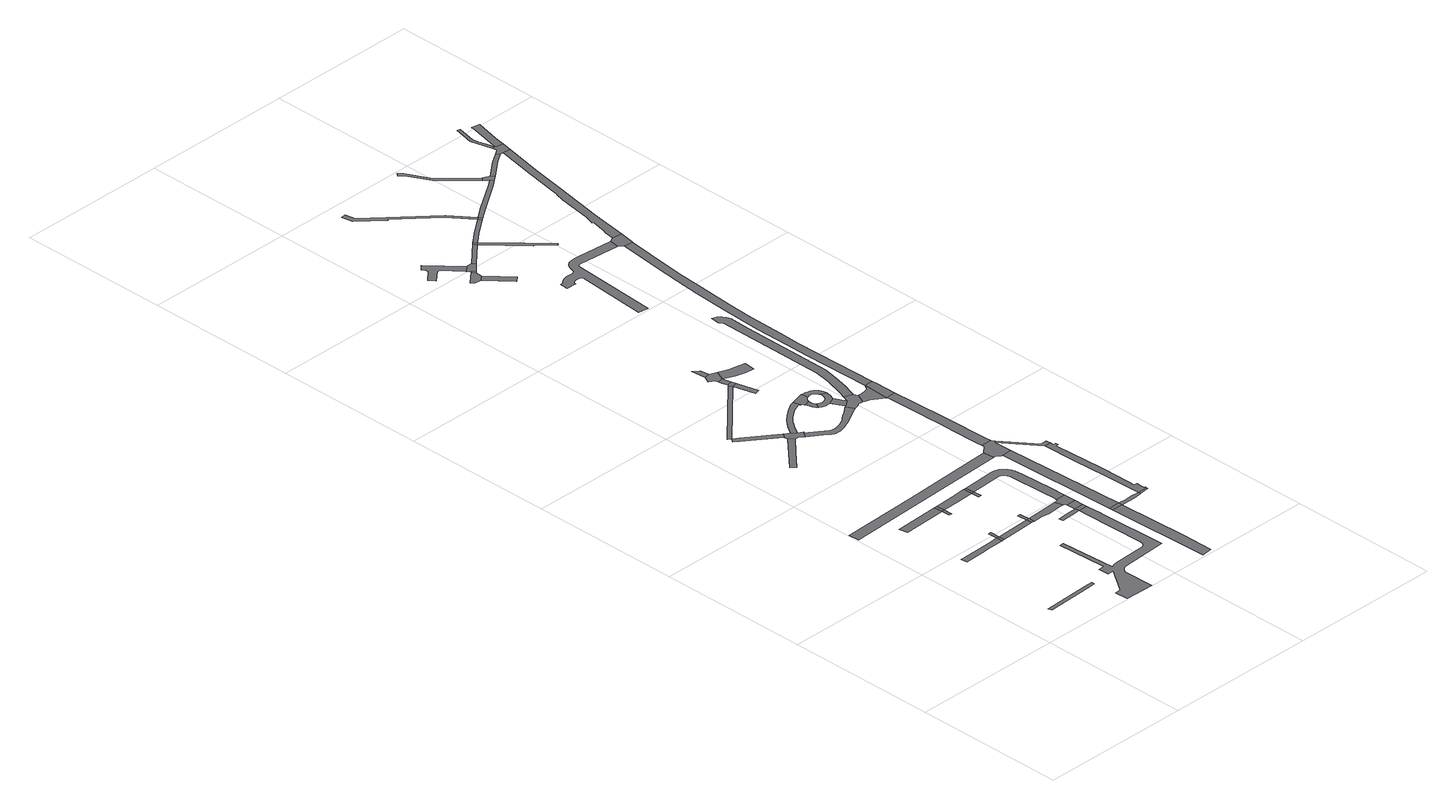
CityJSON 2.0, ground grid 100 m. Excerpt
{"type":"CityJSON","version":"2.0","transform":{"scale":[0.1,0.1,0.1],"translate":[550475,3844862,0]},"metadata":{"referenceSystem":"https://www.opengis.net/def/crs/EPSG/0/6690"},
"CityObjects":{
"road1":{"type":"Road","attributes":{"RoadStructureAttribute.sectionType":"1"},"geometry":[{"type":"MultiSurface","lod":"1","boundaries":[[[0,1,2,3,4,5]]]}]},
"road2":{"type":"Road","attributes":{"RoadStructureAttribute.sectionType":"1"},"geometry":[{"type":"MultiSurface","lod":"1","boundaries":[[[6,7,8,9,10,11,12,13,14]]]}]},
"road3":{"type":"Road","attributes":{"RoadStructureAttribute.sectionType":"1"},"geometry":[{"type":"MultiSurface","lod":"1","boundaries":[[[15,16,17,18]]]}]},
"road4":{"type":"Road","geometry":[{"type":"MultiSurface","lod":"1","boundaries":[[[6,14,19,20]]]}]},
"road5":{"type":"Road","geometry":[{"type":"MultiSurface","lod":"1","boundaries":[[[21,22,6,20]]]}]},
"road6":{"type":"Road","geometry":[{"type":"MultiSurface","lod":"1","boundaries":[[[23,24,25,18]]]}]},
"road7":{"type":"Road","geometry":[{"type":"MultiSurface","lod":"1","boundaries":[[[26,15,18,25]]]}]},
"road8":{"type":"Road","attributes":{"RoadStructureAttribute.sectionType":"1"},"geometry":[{"type":"MultiSurface","lod":"1","boundaries":[[[27,28,20,19,29,30]]]}]},
"road9":{"type":"Road","attributes":{"RoadStructureAttribute.sectionType":"1"},"geometry":[{"type":"MultiSurface","lod":"1","boundaries":[[[31,32,33,34,35,36,37,38,39,40,41,42,43,44,45,46,47,48,49,50,51,52,53,54,55,56,57,58,59,60,61]]]}]},
"road10":{"type":"Road","attributes":{"RoadStructureAttribute.sectionType":"1"},"geometry":[{"type":"MultiSurface","lod":"1","boundaries":[[[62,63,64,65,66]]]}]},
"road11":{"type":"Road","attributes":{"RoadStructureAttribute.sectionType":"1"},"geometry":[{"type":"MultiSurface","lod":"1","boundaries":[[[67,68,69,26,25,70,71]]]}]},
"road12":{"type":"Road","attributes":{"RoadStructureAttribute.sectionType":"1"},"geometry":[{"type":"MultiSurface","lod":"1","boundaries":[[[72,73,74,75,76]]]}]},
"road13":{"type":"Road","geometry":[{"type":"MultiSurface","lod":"1","boundaries":[[[27,30,77,78]]]}]},
"road14":{"type":"Road","geometry":[{"type":"MultiSurface","lod":"1","boundaries":[[[79,80,81,82,27,78]]]}]},
"road15":{"type":"Road","attributes":{"RoadStructureAttribute.sectionType":"1"},"geometry":[{"type":"MultiSurface","lod":"1","boundaries":[[[83,84,85,86,87,88,89]]]}]},
"road16":{"type":"Road","geometry":[{"type":"MultiSurface","lod":"1","boundaries":[[[90,91,92,71]]]}]},
"road17":{"type":"Road","geometry":[{"type":"MultiSurface","lod":"1","boundaries":[[[93,67,71,92]]]}]},
"road18":{"type":"Road","attributes":{"RoadStructureAttribute.sectionType":"1"},"geometry":[{"type":"MultiSurface","lod":"1","boundaries":[[[94,95,78,77,96,97,98,99,100]]]}]},
"road19":{"type":"Road","geometry":[{"type":"MultiSurface","lod":"1","boundaries":[[[101,102,103,104,105,61]]]}]},
"road20":{"type":"Road","geometry":[{"type":"MultiSurface","lod":"1","boundaries":[[[106,89,88,72,76,107,108,109,110,111,112]]]}]},
"road21":{"type":"Road","attributes":{"RoadStructureAttribute.sectionType":"1"},"geometry":[{"type":"MultiSurface","lod":"1","boundaries":[[[113,114,85,115]]]}]},
"road22":{"type":"Road","attributes":{"RoadStructureAttribute.sectionType":"1"},"geometry":[{"type":"MultiSurface","lod":"1","boundaries":[[[116,117,118,119,120,121,122,123,124,125,93,92,126,127,128,129,130,131,132,133,134,135,136]]]}]},
"road23":{"type":"Road","geometry":[{"type":"MultiSurface","lod":"1","boundaries":[[[137,101,61,60]]]}]},
"road24":{"type":"Road","attributes":{"RoadStructureAttribute.sectionType":"1"},"geometry":[{"type":"MultiSurface","lod":"1","boundaries":[[[138,139,140,141,142,143]]]}]},
"road25":{"type":"Road","attributes":{"RoadStructureAttribute.sectionType":"1"},"geometry":[{"type":"MultiSurface","lod":"1","boundaries":[[[144,145,101,137]]]}]},
"road26":{"type":"Road","geometry":[{"type":"MultiSurface","lod":"1","boundaries":[[[146,147,136,135,148,149,94,100,150,145,144]]]}]},
"road27":{"type":"Road","attributes":{"RoadStructureAttribute.sectionType":"1"},"geometry":[{"type":"MultiSurface","lod":"1","boundaries":[[[151,152,153,154,155,156,157,158,159,112,111,160,161,162,163,164,165,166,167,168,169,170,171]]]}]},
"road28":{"type":"Road","geometry":[{"type":"MultiSurface","lod":"1","boundaries":[[[172,173,138,143]]]}]},
"road29":{"type":"Road","attributes":{"RoadStructureAttribute.sectionType":"1"},"geometry":[{"type":"MultiSurface","lod":"1","boundaries":[[[174,175,176,177,178,179,180,181,182,183,184,185,186,187,188,189,109,108,190,191,192,193,194,195,196,197,198,199,200,201,202,203,204,205,206,207]]]}]},
"road30":{"type":"Road","attributes":{"RoadStructureAttribute.sectionType":"1"},"geometry":[{"type":"MultiSurface","lod":"1","boundaries":[[[208,209,210,173,172]]]}]},
"road31":{"type":"Road","attributes":{"RoadStructureAttribute.sectionType":"1"},"geometry":[{"type":"MultiSurface","lod":"1","boundaries":[[[211,212,172,143,213,214,215,216,217]]]}]},
"road32":{"type":"Road","geometry":[{"type":"MultiSurface","lod":"1","boundaries":[[[218,219,113,115,220]]]}]},
"road33":{"type":"Road","geometry":[{"type":"MultiSurface","lod":"1","boundaries":[[[221,222,220,115]]]}]},
"road34":{"type":"Road","attributes":{"RoadStructureAttribute.sectionType":"1"},"geometry":[{"type":"MultiSurface","lod":"1","boundaries":[[[223,224,225,226,219,218]]]}]},
"road35":{"type":"Road","geometry":[{"type":"MultiSurface","lod":"1","boundaries":[[[227,228,229,230,225,224,231]]]}]},
"road36":{"type":"Road","attributes":{"RoadStructureAttribute.sectionType":"1"},"geometry":[{"type":"MultiSurface","lod":"1","boundaries":[[[232,233,234,235,236,237,238,239,240,241]]]}]},
"road37":{"type":"Road","geometry":[{"type":"MultiSurface","lod":"1","boundaries":[[[242,243,228,227]]]}]},
"road38":{"type":"Road","geometry":[{"type":"MultiSurface","lod":"1","boundaries":[[[244,151,171,245,246,236,235,247,248,249]]]}]},
"road39":{"type":"Road","geometry":[{"type":"MultiSurface","lod":"1","boundaries":[[[250,251,252,62,66,253,254,209,208,255,256]]]}]},
"road40":{"type":"Road","attributes":{"RoadStructureAttribute.sectionType":"1"},"geometry":[{"type":"MultiSurface","lod":"1","boundaries":[[[257,258,259,260,261,262,263,264,265,266,267,268,269,241,240,270,271,272,273,274,275,276,277,278,279]]]}]},
"road41":{"type":"Road","geometry":[{"type":"MultiSurface","lod":"1","boundaries":[[[280,217,216,281]]]}]},
"road42":{"type":"Road","attributes":{"RoadStructureAttribute.sectionType":"1"},"geometry":[{"type":"MultiSurface","lod":"1","boundaries":[[[275,274,282,283]]]}]},
"road43":{"type":"Road","geometry":[{"type":"MultiSurface","lod":"1","boundaries":[[[284,285,286,287,288,289,290,291,231,224]]]}]},
"road44":{"type":"Road","attributes":{"RoadStructureAttribute.sectionType":"1"},"geometry":[{"type":"MultiSurface","lod":"1","boundaries":[[[292,293,294,295,296,297,298,299,300,301,302,244,249,303,304,305,306,307,308,309,257,279]]]}]},
"road45":{"type":"Road","geometry":[{"type":"MultiSurface","lod":"1","boundaries":[[[310,283,282,174,207,311,312,313,314,315,316,317,318]]]}]},
"road46":{"type":"Road","attributes":{"RoadStructureAttribute.sectionType":"1"},"geometry":[{"type":"MultiSurface","lod":"1","boundaries":[[[319,320,321,322,323,324,325,326,327,328,329,330,331,332,333,334,335,336,337,338,339,340,341,342,217,280]]]}]},
"road47":{"type":"Road","attributes":{"RoadStructureAttribute.sectionType":"1"},"geometry":[{"type":"MultiSurface","lod":"1","boundaries":[[[343,344,345,346,347,348,349,350,351,352,353,354,355,251,250]]]}]},
"road48":{"type":"Road","attributes":{"RoadStructureAttribute.sectionType":"1"},"geometry":[{"type":"MultiSurface","lod":"1","boundaries":[[[256,255,337,336,356,357]]]}]},
"road49":{"type":"Road","attributes":{"RoadStructureAttribute.sectionType":"1"},"geometry":[{"type":"MultiSurface","lod":"1","boundaries":[[[358,359,360,361,362,316,315,363,364,347]]]}]},
"road50":{"type":"Road","geometry":[{"type":"MultiSurface","lod":"1","boundaries":[[[365,366,367,368,369,370,371,372,373,374]]]}]},
"road51":{"type":"Road","geometry":[{"type":"MultiSurface","lod":"1","boundaries":[[[375,376,377,378,379,380]]]}]},
"road52":{"type":"Road","geometry":[{"type":"MultiSurface","lod":"1","boundaries":[[[381,382,358,347,346]]]}]},
"road53":{"type":"Road","attributes":{"RoadStructureAttribute.sectionType":"1"},"geometry":[{"type":"MultiSurface","lod":"1","boundaries":[[[383,375,380,384]]]}]},
"road54":{"type":"Road","geometry":[{"type":"MultiSurface","lod":"1","boundaries":[[[385,386,379,378]]]}]},
"road55":{"type":"Road","geometry":[{"type":"MultiSurface","lod":"1","boundaries":[[[374,373,383,384,387,388,389]]]}]},
"road56":{"type":"Road","attributes":{"RoadStructureAttribute.sectionType":"1"},"geometry":[{"type":"MultiSurface","lod":"1","boundaries":[[[390,391,392,393,394,395,396,397,398,399,400,401,402,403,404,405,406,407,408,409,410,411,412,310,318]]]}]},
"road57":{"type":"Road","attributes":{"RoadStructureAttribute.sectionType":"1"},"geometry":[{"type":"MultiSurface","lod":"1","boundaries":[[[413,389,388,414]]]}]},
"road58":{"type":"Road","geometry":[{"type":"MultiSurface","lod":"1","boundaries":[[[415,413,414,416]]]}]},
"road59":{"type":"Road","attributes":{"RoadStructureAttribute.sectionType":"1"},"geometry":[{"type":"MultiSurface","lod":"1","boundaries":[[[417,418,419,420,421,422,423,424,425,426,427,428,429,430,431,432,433,434,435,436,437,438,439,440,441,442,443,444,445,446]]]}]},
"road60":{"type":"Road","attributes":{"RoadStructureAttribute.sectionType":"1"},"geometry":[{"type":"MultiSurface","lod":"1","boundaries":[[[447,448,449,450,451,452,453,454,455,456,358,382,457,458,459,460,461,462,463,464,465,466,467]]]}]},
"road61":{"type":"Road","attributes":{"RoadStructureAttribute.sectionType":"1"},"geometry":[{"type":"MultiSurface","lod":"1","boundaries":[[[468,469,470,471,472,473,474,475,476,477,478,479]]]}]},
"road62":{"type":"Road","attributes":{"RoadStructureAttribute.sectionType":"1"},"geometry":[{"type":"MultiSurface","lod":"1","boundaries":[[[480,481,482,483,484,485,486,487,488,416,414]]]}]},
"road63":{"type":"Road","attributes":{"RoadStructureAttribute.sectionType":"1"},"geometry":[{"type":"MultiSurface","lod":"1","boundaries":[[[478,489,490,491,415,416,492,493,494,495]]]}]},
"road64":{"type":"Road","geometry":[{"type":"MultiSurface","lod":"1","boundaries":[[[479,478,495,496]]]}]},
"road65":{"type":"Road","geometry":[{"type":"MultiSurface","lod":"1","boundaries":[[[497,446,445,447,467,498,499]]]}]},
"road66":{"type":"Road","attributes":{"RoadStructureAttribute.sectionType":"1"},"geometry":[{"type":"MultiSurface","lod":"1","boundaries":[[[500,501,502,479,496,503,504,505]]]}]},
"road67":{"type":"Road","attributes":{"RoadStructureAttribute.sectionType":"1"},"geometry":[{"type":"MultiSurface","lod":"1","boundaries":[[[506,507,508,509,510,511,512,513]]]}]},
"road68":{"type":"Road","geometry":[{"type":"MultiSurface","lod":"1","boundaries":[[[514,515,513,512,500,505,516,517]]]}]},
"road69":{"type":"Road","attributes":{"RoadStructureAttribute.sectionType":"1"},"geometry":[{"type":"MultiSurface","lod":"1","boundaries":[[[518,519,520,521,522,523,524,525,526,527,528,529,530,497,499,531,532,533,534]]]}]},
"road70":{"type":"Road","attributes":{"RoadStructureAttribute.sectionType":"1"},"geometry":[{"type":"MultiSurface","lod":"1","boundaries":[[[535,536,517,516,537,538,539]]]}]},
"road71":{"type":"Road","geometry":[{"type":"MultiSurface","lod":"1","boundaries":[[[540,541,542,543,544,535,539,545,518,534,546,547]]]}]},
"road72":{"type":"Road","attributes":{"RoadStructureAttribute.sectionType":"1"},"geometry":[{"type":"MultiSurface","lod":"1","boundaries":[[[548,549,541,540,550,551,552,553]]]}]},
"road73":{"type":"Road","attributes":{"RoadStructureAttribute.sectionType":"1"},"geometry":[{"type":"MultiSurface","lod":"1","boundaries":[[[554,555,556,557,547,546,558,559]]]}]}
},
"vertices":[
[550,242,0],[611,245,0],[611,267,0],[552,264,0],[245,250,0],[256,227,0],
[567,964,0],[503,962,0],[461,960,0],[287,953,0],[272,954,0],[274,912,0],[423,918,0],[474,920,0],[568,924,0],
[546,1432,0],[251,1418,0],[259,1361,0],[549,1374,0],
[587,925,0],[585,964,0],
[583,1029,0],[565,1027,0],
[551,1321,0],[570,1321,0],[568,1375,0],
[565,1433,0],
[817,975,0],[632,966,0],[627,927,0],[818,935,0],
[1093,773,0],[1103,361,0],[1098,343,0],[1084,325,0],[1069,318,0],[856,308,0],[826,302,0],[806,291,0],[787,660,0],[761,658,0],[774,331,0],[736,329,0],[737,261,0],[780,261,0],[756,226,0],[668,97,0],[629,94,0],[632,7,0],[756,5,0],[823,4,0],[818,198,0],[822,214,0],[831,226,0],[841,237,0],[850,242,0],[865,245,0],[1170,264,0],[1157,714,0],[1156,728,0],[1153,833,0],[1091,831,0],
[1143,1626,0],[530,1597,0],[9,1575,0],[12,1504,0],[1147,1555,0],
[794,1446,0],[696,1440,0],[607,1435,0],[687,1380,0],[797,1385,0],
[480,2513,0],[279,2303,0],[307,2276,0],[413,2385,0],[511,2484,0],
[838,935,0],[836,975,0],
[834,1011,0],[832,1040,0],[814,1040,0],[814,1029,0],
[303,2715,0],[302,2713,0],[262,2740,0],[243,2714,0],[276,2690,0],[476,2539,0],[499,2569,0],
[799,1333,0],[820,1332,0],[817,1387,0],
[813,1447,0],
[1055,986,0],[870,977,0],[905,938,0],[915,936,0],[947,929,0],[1047,935,0],[1069,936,0],
[1090,860,0],[1003,855,0],[953,852,0],[956,826,0],[1032,829,0],
[520,2553,0],[532,2484,0],[566,2460,0],[589,2493,0],[594,2500,0],[564,2521,0],[534,2543,0],
[634,3130,0],[241,2755,0],[652,3111,0],
[1145,1108,0],[1138,1327,0],[1136,1359,0],[1133,1376,0],[1124,1395,0],[1114,1412,0],[1099,1431,0],[1081,1447,0],[1052,1457,0],[1029,1459,0],[1028,1398,0],[1047,1393,0],[1060,1383,0],[1069,1369,0],[1072,1354,0],[1075,1339,0],[1082,1117,0],[1085,1014,0],[1085,1006,0],[1085,1002,0],[1148,1004,0],
[1152,862,0],
[1227,700,0],[1248,15,0],[1321,26,0],[1317,171,0],[1317,231,0],[1300,698,0],
[1151,922,0],[1088,921,0],
[1150,952,0],[1149,981,0],[1081,993,0],[1075,989,0],[1082,930,0],
[772,2754,0],[742,2746,0],[736,2742,0],[700,2720,0],[668,2697,0],[654,2687,0],[615,2652,0],[597,2633,0],[575,2606,0],[598,2576,0],[613,2598,0],[626,2615,0],[655,2645,0],[679,2666,0],[707,2685,0],[722,2693,0],[726,2695,0],[746,2704,0],[768,2711,0],[778,2710,0],[785,2707,0],
[1302,726,0],[1225,725,0],
[941,2513,0],[929,2506,0],[897,2478,0],[880,2469,0],[863,2458,0],[847,2444,0],[834,2431,0],[813,2421,0],[792,2412,0],[767,2404,0],[757,2402,0],[748,2401,0],[738,2400,0],[730,2401,0],[722,2403,0],[709,2409,0],[648,2401,0],[685,2375,0],[691,2371,0],[701,2366,0],[712,2362,0],[717,2361,0],[724,2360,0],[738,2360,0],[749,2360,0],[762,2363,0],[788,2371,0],[802,2377,0],[823,2385,0],[850,2399,0],[863,2406,0],[930,2444,0],[955,2456,0],[971,2463,0],
[1268,1537,0],[1200,1534,0],[1200,1525,0],
[1402,727,0],[1359,724,0],[1360,701,0],[1402,699,0],[1454,707,0],[1458,707,0],[1458,725,0],
[681,3149,0],[645,3140,0],[688,3118,0],
[691,2970,0],[727,2980,0],
[671,3187,0],[667,3207,0],[631,3199,0],[635,3178,0],
[650,3293,0],[614,3287,0],[590,3243,0],[626,3221,0],[695,3275,0],
[841,2670,0],[837,2685,0],[838,2691,0],[839,2701,0],[802,2687,0],[808,2662,0],[813,2644,0],[825,2626,0],[835,2616,0],[849,2656,0],
[642,3355,0],[601,3383,0],
[862,2779,0],[796,2698,0],[799,2692,0],[845,2715,0],[855,2727,0],[868,2735,0],
[1262,1690,0],[1192,1688,0],[1193,1673,0],[1170,1556,0],[1194,1535,0],[1263,1660,0],[1277,1671,0],
[934,2708,0],[938,2692,0],[937,2689,0],[937,2681,0],[936,2677,0],[933,2669,0],[930,2662,0],[920,2650,0],[907,2642,0],[891,2638,0],[880,2639,0],[876,2640,0],[861,2646,0],[852,2606,0],[861,2603,0],[874,2601,0],[875,2600,0],[906,2601,0],[955,2625,0],[967,2656,0],[970,2664,0],[972,2676,0],[974,2685,0],
[1524,725,0],[1524,717,0],
[951,2518,0],[994,2550,0],
[743,3175,0],[780,3164,0],[810,3159,0],[865,3154,0],[872,3227,0],[798,3240,0],[766,3248,0],[729,3261,0],
[974,2689,0],[973,2704,0],[971,2714,0],[966,2727,0],[959,2739,0],[938,2757,0],[924,2766,0],[900,2773,0],[893,2776,0],[874,2777,0],[865,2778,0],[876,2737,0],[880,2738,0],[884,2739,0],[895,2738,0],[899,2738,0],[914,2731,0],[926,2721,0],
[1009,2592,0],[998,2472,0],[1017,2481,0],[1027,2482,0],[1034,2481,0],[1046,2479,0],[1077,2546,0],[1069,2558,0],[1066,2571,0],
[1524,736,0],[1523,735,0],[1514,733,0],[1514,736,0],[1516,770,0],[1516,793,0],[1496,795,0],[1496,845,0],[1494,1023,0],[1492,1061,0],[1478,1387,0],[1498,1390,0],[1497,1393,0],[1496,1400,0],[1495,1410,0],[1478,1410,0],[1477,1419,0],[1477,1431,0],[1435,1431,0],[1442,1222,0],[1447,1067,0],[1449,995,0],[1453,861,0],[1457,730,0],
[1261,1730,0],[1252,2015,0],[1244,2292,0],[1240,2416,0],[1171,2414,0],[1175,2398,0],[1176,2376,0],[1181,2169,0],[1184,2075,0],[1185,2039,0],[1188,1936,0],[1188,1925,0],[1191,1729,0],
[1477,1464,0],[1434,1463,0],
[1178,2588,0],[1159,2558,0],[1154,2552,0],[1132,2546,0],[1102,2544,0],[1070,2472,0],[1089,2465,0],
[330,5230,0],[293,5197,0],[311,5177,0],[310,5157,0],[242,5096,0],[275,5059,0],[343,5119,0],[363,5118,0],[461,5008,0],[499,5042,0],
[471,4977,0],[393,4908,0],[410,4889,0],[450,4883,0],[485,4915,0],[488,4957,0],
[1236,2555,0],[1236,2589,0],
[481,4986,0],[499,4967,0],
[583,4732,0],[619,4764,0],
[500,4968,0],[556,5020,0],[539,5039,0],
[1073,2594,0],[1077,2609,0],[1093,2658,0],[1098,2675,0],[1102,2690,0],[1115,2743,0],[1139,2857,0],[1141,3465,0],[1145,3608,0],[1136,3632,0],[1122,3654,0],[1105,3672,0],[1085,3682,0],[1073,3686,0],[1067,3625,0],[1086,3600,0],[1081,2871,0],[1062,2766,0],[1045,2704,0],[1041,2690,0],[1034,2667,0],[1025,2634,0],[1024,2632,0],
[686,5176,0],[696,5151,0],
[698,5186,0],[715,5167,0],
[1016,4660,0],[978,4663,0],[951,4662,0],[928,4656,0],[906,4640,0],[892,4618,0],[884,4591,0],[881,4576,0],[875,4569,0],[863,4565,0],[815,4566,0],[799,4564,0],[783,4558,0],[762,4545,0],[753,4533,0],[733,4534,0],[730,4481,0],[795,4476,0],[799,4491,0],[812,4501,0],[842,4503,0],[859,4501,0],[870,4491,0],[831,4019,0],[899,4012,0],[937,4589,0],[944,4597,0],[961,4603,0],[1236,4580,0],[1246,4642,0],
[1266,4553,0],[1265,4547,0],[1246,4398,0],[1229,4251,0],[1211,4091,0],[1197,3922,0],[1182,3674,0],[1172,3421,0],[1171,3190,0],[1172,3038,0],[1231,2865,0],[1228,3159,0],[1229,3299,0],[1232,3444,0],[1236,3562,0],[1242,3694,0],[1256,3860,0],[1264,3982,0],[1276,4120,0],[1287,4232,0],[1324,4546,0],
[790,5490,0],[545,5712,0],[414,5831,0],[403,5898,0],[371,5894,0],[386,5820,0],[529,5685,0],[530,5685,0],[535,5694,0],[772,5482,0],[888,5333,0],[904,5345,0],
[910,4918,0],[920,4926,0],[921,4925,0],[929,4917,0],[1014,4827,0],[1025,4840,0],[941,4928,0],[933,4936,0],[895,4976,0],
[787,5258,0],[744,5224,0],[710,5197,0],[724,5175,0],[784,5225,0],[804,5240,0],[903,5312,0],
[919,5324,0],
[1280,4661,0],[1326,4558,0],[1341,4651,0],
[1222,5565,0],[1185,5537,0],[974,5398,0],[990,5375,0],[1198,5514,0],[1238,5545,0],
[1015,5809,0],[936,5963,0],[913,5986,0],[895,5965,0],[926,5938,0],[1000,5796,0],[1192,5596,0],[1211,5614,0],
[1249,5596,0],[1233,5604,0],[1276,5574,0],[1255,5593,0],
[1477,5710,0],[1475,5700,0],[1427,5449,0],[1388,5231,0],[1383,5200,0],[1382,5197,0],[1365,5133,0],[1328,4915,0],[1309,4847,0],[1318,4844,0],[1297,4738,0],[1291,4739,0],[1288,4722,0],[1379,4888,0],[1440,5231,0],[1481,5456,0],[1530,5703,0],
[1441,5733,0],[1370,5686,0],[1371,5651,0],[1392,5669,0],[1455,5711,0],
[1489,5786,0],[1469,5782,0],[1473,5766,0],[1475,5755,0],[1466,5749,0],[1469,5710,0],[1544,5773,0],[1492,5783,0],
[1462,6053,0],[1435,5923,0],[1481,5821,0],[1460,5886,0],[1455,5929,0],[1481,6049,0],
[1543,6020,0],[1541,6015,0],[1541,6009,0],[1495,5801,0],[1559,5849,0],[1597,6007,0]
]}
